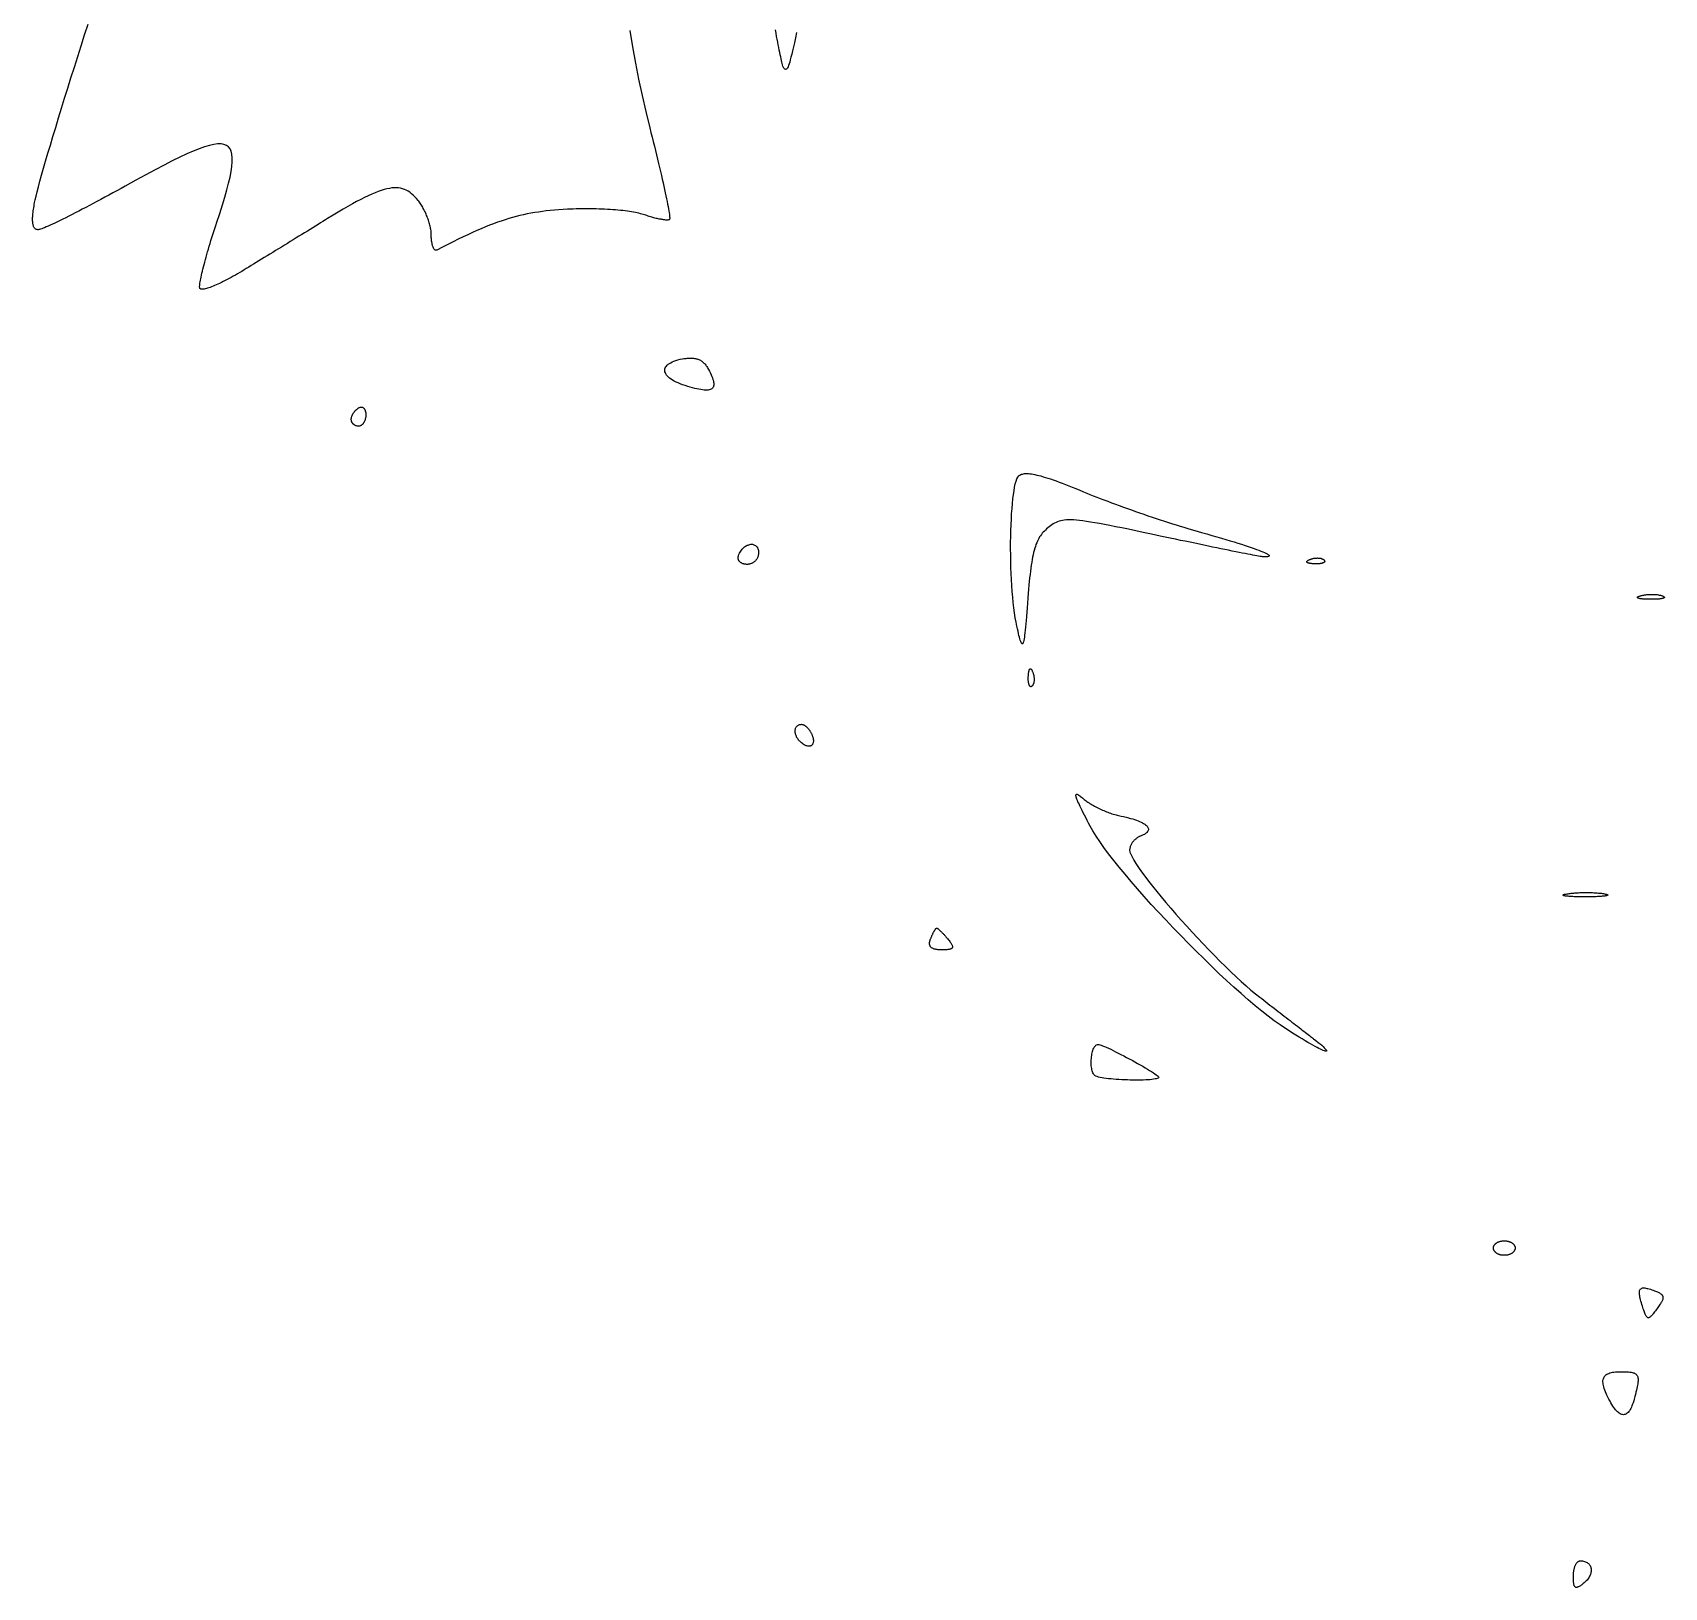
# Model space of a CAD drawing. Extents: x 61.4 to 117, y 125.4 to 225.4.
# Drawn here: x 70.28 to 86.71, y 178.89 to 194.55 of the extents above; entities that cross this region are included whole.
import ezdxf

# ---------------------------------------------------------------- set-up
doc = ezdxf.new("R2010")
doc.units = 0
doc.layers.add('LAYER_1', color=7, linetype='CONTINUOUS')

msp = doc.modelspace()

# ---------------------------------------------------------------- linework, layer by layer
at = {"layer": 'LAYER_1', "color": 7}
for points in [[(70.3, 192.843), (70.306, 192.871), (70.314, 192.907), (70.325, 192.95), (70.338, 193), (70.353, 193.056), (70.371, 193.118), (70.39, 193.187), (70.411, 193.26), (70.434, 193.338), (70.459, 193.421), (70.485, 193.508), (70.512, 193.599), (70.541, 193.694), (70.571, 193.791), (70.602, 193.892), (70.634, 193.994), (70.666, 194.099), (70.7, 194.206), (70.734, 194.313), (70.768, 194.422), (70.803, 194.531), (70.838, 194.64)], [(76.294, 194.574), (76.321, 194.41), (76.35, 194.246), (76.382, 194.083), (76.417, 193.92), (76.455, 193.758), (76.495, 193.596)], [(77.846, 194.194), (77.844, 194.197), (77.841, 194.202), (77.839, 194.209), (77.836, 194.217), (77.833, 194.228), (77.829, 194.241), (77.825, 194.255), (77.822, 194.272), (77.817, 194.289), (77.813, 194.309), (77.808, 194.33), (77.804, 194.353), (77.799, 194.377), (77.794, 194.402), (77.788, 194.429), (77.783, 194.457), (77.777, 194.486), (77.772, 194.516), (77.766, 194.548), (77.76, 194.58)], [(77.973, 194.554), (77.962, 194.501), (77.951, 194.452), (77.942, 194.409), (77.933, 194.37), (77.925, 194.336), (77.917, 194.305), (77.91, 194.279), (77.904, 194.257), (77.898, 194.238), (77.892, 194.222), (77.887, 194.209), (77.882, 194.199), (77.877, 194.192), (77.872, 194.187), (77.868, 194.184), (77.863, 194.183), (77.859, 194.184), (77.855, 194.186), (77.85, 194.189), (77.846, 194.194)], [(76.495, 193.596), (76.507, 193.549), (76.519, 193.502), (76.53, 193.456), (76.542, 193.41), (76.553, 193.366), (76.564, 193.322), (76.574, 193.278), (76.584, 193.236), (76.594, 193.195), (76.603, 193.155), (76.612, 193.116), (76.621, 193.078), (76.629, 193.041), (76.637, 193.006), (76.644, 192.972), (76.651, 192.94), (76.658, 192.909), (76.664, 192.879), (76.67, 192.852), (76.675, 192.826), (76.679, 192.802), (76.683, 192.779), (76.687, 192.759), (76.69, 192.74), (76.692, 192.724), (76.694, 192.709), (76.695, 192.697), (76.696, 192.687), (76.696, 192.68), (76.695, 192.674), (76.694, 192.671)], [(72.135, 192.644), (72.164, 192.733), (72.191, 192.818), (72.215, 192.896), (72.236, 192.969), (72.253, 193.037), (72.268, 193.098), (72.279, 193.155), (72.287, 193.206), (72.291, 193.252), (72.291, 193.292), (72.287, 193.328), (72.28, 193.358), (72.268, 193.383), (72.252, 193.402), (72.232, 193.417), (72.207, 193.427), (72.178, 193.432), (72.143, 193.432), (72.104, 193.427), (72.06, 193.417), (72.011, 193.403), (71.957, 193.384), (71.897, 193.36), (71.832, 193.331), (71.761, 193.298), (71.685, 193.261), (71.603, 193.219), (71.514, 193.173), (71.42, 193.122), (71.319, 193.067), (71.212, 193.007)], [(71.212, 193.007), (71.17, 192.984), (71.129, 192.961), (71.088, 192.939), (71.047, 192.916), (71.007, 192.895), (70.967, 192.873), (70.928, 192.852), (70.89, 192.832), (70.852, 192.812), (70.815, 192.792), (70.779, 192.774), (70.744, 192.755), (70.71, 192.738), (70.677, 192.721), (70.645, 192.705), (70.614, 192.689), (70.585, 192.675), (70.557, 192.661), (70.53, 192.648), (70.504, 192.636), (70.481, 192.625), (70.458, 192.614), (70.437, 192.605), (70.418, 192.596), (70.401, 192.589), (70.385, 192.583), (70.372, 192.577), (70.36, 192.573), (70.35, 192.57), (70.342, 192.569), (70.336, 192.568)], [(74.161, 192.864), (74.145, 192.883), (74.128, 192.901), (74.112, 192.917), (74.095, 192.931), (74.078, 192.945), (74.061, 192.956), (74.043, 192.966), (74.025, 192.974), (74.006, 192.981), (73.986, 192.986), (73.965, 192.989), (73.944, 192.991), (73.921, 192.991), (73.898, 192.989), (73.873, 192.985), (73.847, 192.98), (73.82, 192.973), (73.791, 192.964), (73.761, 192.954), (73.729, 192.941), (73.695, 192.927), (73.66, 192.911), (73.623, 192.893), (73.584, 192.873), (73.543, 192.852), (73.5, 192.828), (73.455, 192.803), (73.407, 192.775), (73.358, 192.746), (73.306, 192.714), (73.251, 192.681)], [(70.336, 192.568), (70.331, 192.568), (70.325, 192.569), (70.32, 192.57), (70.315, 192.572), (70.311, 192.575), (70.307, 192.577), (70.303, 192.581), (70.299, 192.585), (70.296, 192.59), (70.293, 192.595), (70.29, 192.6), (70.288, 192.607), (70.286, 192.614), (70.284, 192.621), (70.283, 192.629), (70.282, 192.638), (70.281, 192.647), (70.28, 192.657), (70.28, 192.667), (70.28, 192.678), (70.28, 192.69), (70.281, 192.702), (70.282, 192.715), (70.283, 192.729), (70.285, 192.743), (70.287, 192.758), (70.289, 192.774), (70.291, 192.79), (70.294, 192.807), (70.297, 192.824), (70.3, 192.843)], [(74.295, 192.517), (74.295, 192.527), (74.294, 192.537), (74.293, 192.547), (74.292, 192.558), (74.29, 192.569), (74.288, 192.58), (74.286, 192.592), (74.284, 192.603), (74.281, 192.615), (74.278, 192.627), (74.274, 192.639), (74.27, 192.651), (74.266, 192.663), (74.262, 192.675), (74.258, 192.688), (74.253, 192.7), (74.248, 192.712), (74.243, 192.724), (74.238, 192.736), (74.232, 192.748), (74.226, 192.76), (74.22, 192.771), (74.214, 192.782), (74.208, 192.794), (74.202, 192.805), (74.195, 192.815), (74.188, 192.826), (74.182, 192.836), (74.175, 192.845), (74.168, 192.855), (74.161, 192.864)], [(75.666, 192.774), (75.621, 192.771), (75.577, 192.768), (75.535, 192.765), (75.493, 192.761), (75.453, 192.757), (75.413, 192.752), (75.374, 192.746), (75.336, 192.741), (75.298, 192.734), (75.26, 192.727), (75.223, 192.719), (75.186, 192.711), (75.149, 192.701), (75.112, 192.691), (75.075, 192.681), (75.037, 192.669), (74.999, 192.656), (74.96, 192.643), (74.921, 192.628), (74.881, 192.613), (74.839, 192.596), (74.797, 192.578), (74.754, 192.56), (74.709, 192.54), (74.663, 192.518), (74.615, 192.496), (74.566, 192.472), (74.515, 192.447), (74.462, 192.421), (74.407, 192.393), (74.35, 192.364)], [(76.429, 192.722), (76.416, 192.726), (76.402, 192.73), (76.386, 192.734), (76.369, 192.738), (76.351, 192.742), (76.332, 192.746), (76.312, 192.749), (76.291, 192.752), (76.269, 192.755), (76.247, 192.758), (76.223, 192.761), (76.199, 192.763), (76.174, 192.766), (76.148, 192.768), (76.122, 192.77), (76.095, 192.772), (76.068, 192.773), (76.04, 192.775), (76.012, 192.776), (75.984, 192.777), (75.955, 192.778), (75.926, 192.779), (75.897, 192.779), (75.868, 192.779), (75.839, 192.779), (75.81, 192.779), (75.781, 192.778), (75.752, 192.778), (75.723, 192.777), (75.695, 192.775), (75.666, 192.774)], [(71.964, 191.98), (71.963, 191.984), (71.962, 191.991), (71.962, 191.999), (71.963, 192.008), (71.964, 192.019), (71.965, 192.031), (71.967, 192.044), (71.97, 192.059), (71.973, 192.075), (71.977, 192.092), (71.98, 192.111), (71.985, 192.13), (71.99, 192.15), (71.995, 192.172), (72, 192.194), (72.006, 192.217), (72.013, 192.242), (72.02, 192.267), (72.027, 192.292), (72.034, 192.319), (72.042, 192.346), (72.05, 192.374), (72.058, 192.402), (72.067, 192.431), (72.076, 192.46), (72.085, 192.49), (72.094, 192.52), (72.104, 192.551), (72.114, 192.581), (72.124, 192.612), (72.135, 192.644)], [(73.251, 192.681), (73.228, 192.667), (73.204, 192.652), (73.18, 192.637), (73.155, 192.621), (73.129, 192.605), (73.102, 192.589), (73.075, 192.572), (73.047, 192.555), (73.019, 192.538), (72.991, 192.521), (72.962, 192.503), (72.933, 192.485), (72.904, 192.467), (72.874, 192.449), (72.845, 192.431), (72.815, 192.413), (72.786, 192.394), (72.756, 192.376), (72.727, 192.358), (72.698, 192.34), (72.669, 192.323), (72.641, 192.305), (72.613, 192.288), (72.585, 192.271), (72.558, 192.254), (72.531, 192.238), (72.505, 192.222), (72.48, 192.207), (72.456, 192.191), (72.432, 192.177), (72.409, 192.163)], [(76.694, 192.671), (76.692, 192.67), (76.689, 192.669), (76.686, 192.668), (76.682, 192.667), (76.678, 192.666), (76.673, 192.666), (76.668, 192.666), (76.662, 192.666), (76.655, 192.666), (76.648, 192.667), (76.641, 192.668), (76.633, 192.669), (76.625, 192.67), (76.617, 192.671), (76.608, 192.673), (76.599, 192.674), (76.589, 192.676), (76.579, 192.679), (76.569, 192.681), (76.558, 192.683), (76.547, 192.686), (76.536, 192.689), (76.525, 192.692), (76.514, 192.695), (76.502, 192.699), (76.49, 192.702), (76.478, 192.706), (76.466, 192.71), (76.454, 192.714), (76.441, 192.718), (76.429, 192.722)], [(74.35, 192.364), (74.347, 192.363), (74.344, 192.362), (74.341, 192.362), (74.338, 192.362), (74.336, 192.363), (74.333, 192.364), (74.33, 192.366), (74.328, 192.368), (74.325, 192.371), (74.323, 192.374), (74.321, 192.377), (74.318, 192.381), (74.316, 192.385), (74.314, 192.39), (74.312, 192.395), (74.31, 192.4), (74.308, 192.406), (74.306, 192.412), (74.305, 192.418), (74.303, 192.425), (74.302, 192.432), (74.301, 192.439), (74.299, 192.447), (74.298, 192.455), (74.297, 192.463), (74.297, 192.472), (74.296, 192.48), (74.295, 192.489), (74.295, 192.498), (74.295, 192.508), (74.295, 192.517)], [(72.409, 192.163), (72.387, 192.149), (72.365, 192.136), (72.343, 192.123), (72.322, 192.111), (72.3, 192.099), (72.279, 192.087), (72.259, 192.076), (72.239, 192.066), (72.219, 192.056), (72.2, 192.046), (72.182, 192.037), (72.163, 192.028), (72.146, 192.02), (72.129, 192.013), (72.113, 192.006), (72.097, 191.999), (72.082, 191.993), (72.068, 191.988), (72.054, 191.983), (72.042, 191.979), (72.03, 191.976), (72.019, 191.973), (72.009, 191.971), (72, 191.97), (71.991, 191.969), (71.984, 191.969), (71.978, 191.97), (71.973, 191.971), (71.969, 191.973), (71.965, 191.976), (71.964, 191.98)], [(76.824, 191.268), (76.837, 191.27), (76.849, 191.272), (76.861, 191.273), (76.873, 191.275), (76.884, 191.276), (76.895, 191.276), (76.906, 191.276), (76.916, 191.276), (76.926, 191.275), (76.936, 191.274), (76.945, 191.273), (76.954, 191.271), (76.963, 191.269), (76.972, 191.267), (76.98, 191.264), (76.988, 191.26), (76.996, 191.257), (77.004, 191.253), (77.011, 191.248), (77.019, 191.243), (77.026, 191.238), (77.032, 191.232), (77.039, 191.226), (77.045, 191.22), (77.052, 191.213), (77.058, 191.205), (77.064, 191.198), (77.069, 191.19), (77.075, 191.181), (77.08, 191.172), (77.085, 191.162)], [(76.877, 190.99), (76.85, 190.998), (76.825, 191.007), (76.801, 191.016), (76.78, 191.025), (76.759, 191.034), (76.741, 191.044), (76.724, 191.054), (76.709, 191.064), (76.695, 191.074), (76.683, 191.085), (76.673, 191.095), (76.664, 191.105), (76.657, 191.116), (76.652, 191.126), (76.648, 191.136), (76.646, 191.147), (76.646, 191.157), (76.647, 191.167), (76.651, 191.176), (76.655, 191.186), (76.662, 191.195), (76.67, 191.204), (76.681, 191.213), (76.692, 191.221), (76.706, 191.229), (76.721, 191.237), (76.738, 191.244), (76.757, 191.251), (76.778, 191.257), (76.8, 191.263), (76.824, 191.268)], [(77.085, 191.162), (77.096, 191.143), (77.105, 191.124), (77.113, 191.107), (77.12, 191.09), (77.126, 191.075), (77.131, 191.06), (77.135, 191.046), (77.138, 191.034), (77.139, 191.022), (77.14, 191.011), (77.139, 191.002), (77.138, 190.993), (77.135, 190.985), (77.131, 190.978), (77.126, 190.972), (77.119, 190.966), (77.112, 190.962), (77.103, 190.959), (77.093, 190.956), (77.082, 190.954), (77.07, 190.953), (77.056, 190.953), (77.041, 190.954), (77.025, 190.956), (77.008, 190.958), (76.989, 190.961), (76.969, 190.966), (76.948, 190.97), (76.926, 190.976), (76.902, 190.983), (76.877, 190.99)], [(73.562, 190.773), (73.566, 190.775), (73.57, 190.777), (73.573, 190.779), (73.577, 190.78), (73.581, 190.781), (73.584, 190.781), (73.588, 190.782), (73.591, 190.782), (73.595, 190.781), (73.598, 190.781), (73.601, 190.78), (73.604, 190.778), (73.607, 190.777), (73.61, 190.775), (73.612, 190.773), (73.615, 190.77), (73.617, 190.768), (73.62, 190.765), (73.622, 190.761), (73.624, 190.758), (73.626, 190.754), (73.628, 190.75), (73.629, 190.746), (73.63, 190.742), (73.632, 190.737), (73.633, 190.732), (73.634, 190.727), (73.634, 190.722), (73.635, 190.716), (73.635, 190.71), (73.635, 190.704)], [(73.489, 190.659), (73.489, 190.663), (73.489, 190.666), (73.49, 190.67), (73.49, 190.674), (73.491, 190.678), (73.492, 190.682), (73.493, 190.686), (73.495, 190.69), (73.496, 190.694), (73.498, 190.698), (73.5, 190.703), (73.502, 190.707), (73.504, 190.711), (73.506, 190.715), (73.509, 190.719), (73.511, 190.723), (73.514, 190.727), (73.517, 190.731), (73.52, 190.735), (73.523, 190.738), (73.526, 190.742), (73.529, 190.746), (73.533, 190.749), (73.536, 190.753), (73.54, 190.756), (73.543, 190.759), (73.547, 190.762), (73.55, 190.765), (73.554, 190.768), (73.558, 190.771), (73.562, 190.773)], [(73.562, 190.59), (73.558, 190.59), (73.554, 190.59), (73.55, 190.591), (73.547, 190.591), (73.543, 190.592), (73.54, 190.593), (73.536, 190.594), (73.533, 190.596), (73.529, 190.597), (73.526, 190.599), (73.523, 190.601), (73.52, 190.603), (73.517, 190.605), (73.514, 190.607), (73.511, 190.609), (73.509, 190.611), (73.506, 190.614), (73.504, 190.617), (73.502, 190.619), (73.5, 190.622), (73.498, 190.625), (73.496, 190.628), (73.495, 190.631), (73.493, 190.635), (73.492, 190.638), (73.491, 190.641), (73.49, 190.645), (73.49, 190.648), (73.489, 190.652), (73.489, 190.655), (73.489, 190.659)], [(73.635, 190.704), (73.635, 190.698), (73.635, 190.692), (73.634, 190.686), (73.634, 190.681), (73.633, 190.675), (73.632, 190.669), (73.63, 190.664), (73.629, 190.659), (73.628, 190.653), (73.626, 190.648), (73.624, 190.643), (73.622, 190.639), (73.62, 190.634), (73.617, 190.63), (73.615, 190.626), (73.612, 190.622), (73.61, 190.618), (73.607, 190.614), (73.604, 190.611), (73.601, 190.608), (73.598, 190.605), (73.595, 190.602), (73.591, 190.6), (73.588, 190.597), (73.584, 190.595), (73.581, 190.594), (73.577, 190.592), (73.573, 190.591), (73.57, 190.591), (73.566, 190.59), (73.562, 190.59)], [(80.191, 188.575), (80.183, 188.617), (80.175, 188.661), (80.168, 188.709), (80.161, 188.76), (80.155, 188.813), (80.15, 188.869), (80.145, 188.926), (80.141, 188.985), (80.137, 189.045), (80.135, 189.106), (80.132, 189.168), (80.131, 189.231), (80.13, 189.293), (80.129, 189.356), (80.129, 189.417), (80.13, 189.478), (80.131, 189.538), (80.133, 189.597), (80.136, 189.653), (80.139, 189.708), (80.143, 189.76), (80.147, 189.81), (80.152, 189.857), (80.157, 189.9), (80.163, 189.94), (80.169, 189.976), (80.176, 190.008), (80.184, 190.036), (80.192, 190.058), (80.201, 190.076), (80.21, 190.088)], [(80.21, 190.088), (80.216, 190.093), (80.223, 190.098), (80.23, 190.102), (80.239, 190.106), (80.248, 190.108), (80.258, 190.111), (80.269, 190.112), (80.281, 190.113), (80.294, 190.113), (80.308, 190.112), (80.323, 190.111), (80.338, 190.109), (80.355, 190.106), (80.373, 190.103), (80.392, 190.098), (80.412, 190.093), (80.434, 190.088), (80.456, 190.081), (80.48, 190.074), (80.504, 190.067), (80.531, 190.058), (80.558, 190.049), (80.586, 190.038), (80.616, 190.027), (80.647, 190.016), (80.68, 190.003), (80.714, 189.99), (80.749, 189.976), (80.786, 189.961), (80.824, 189.945), (80.864, 189.929)], [(80.864, 189.929), (80.895, 189.916), (80.927, 189.903), (80.961, 189.889), (80.996, 189.876), (81.032, 189.862), (81.068, 189.848), (81.106, 189.833), (81.144, 189.819), (81.184, 189.804), (81.223, 189.79), (81.264, 189.775), (81.304, 189.76), (81.345, 189.746), (81.387, 189.731), (81.428, 189.717), (81.47, 189.702), (81.512, 189.688), (81.553, 189.674), (81.595, 189.66), (81.636, 189.647), (81.677, 189.633), (81.718, 189.62), (81.758, 189.607), (81.797, 189.595), (81.836, 189.583), (81.874, 189.571), (81.912, 189.559), (81.948, 189.549), (81.984, 189.538), (82.018, 189.528), (82.051, 189.519)], [(81.635, 189.483), (81.547, 189.502), (81.465, 189.519), (81.388, 189.536), (81.316, 189.551), (81.249, 189.565), (81.186, 189.577), (81.128, 189.589), (81.073, 189.599), (81.023, 189.609), (80.976, 189.617), (80.933, 189.624), (80.893, 189.631), (80.856, 189.636), (80.822, 189.64), (80.791, 189.643), (80.762, 189.645), (80.736, 189.646), (80.712, 189.646), (80.69, 189.645), (80.669, 189.643), (80.65, 189.641), (80.633, 189.637), (80.616, 189.632), (80.601, 189.627), (80.586, 189.62), (80.572, 189.613), (80.558, 189.605), (80.545, 189.596), (80.531, 189.587), (80.518, 189.576), (80.503, 189.565)], [(80.503, 189.565), (80.491, 189.555), (80.48, 189.544), (80.469, 189.534), (80.458, 189.523), (80.448, 189.511), (80.439, 189.499), (80.43, 189.487), (80.421, 189.474), (80.413, 189.46), (80.405, 189.446), (80.398, 189.43), (80.391, 189.414), (80.384, 189.397), (80.378, 189.379), (80.372, 189.36), (80.366, 189.339), (80.36, 189.318), (80.355, 189.295), (80.35, 189.271), (80.345, 189.246), (80.341, 189.219), (80.336, 189.191), (80.332, 189.161), (80.328, 189.13), (80.324, 189.097), (80.32, 189.062), (80.316, 189.026), (80.313, 188.987), (80.309, 188.947), (80.306, 188.905), (80.302, 188.86)], [(82.676, 189.273), (82.671, 189.274), (82.664, 189.275), (82.654, 189.276), (82.641, 189.278), (82.626, 189.281), (82.609, 189.284), (82.589, 189.288), (82.568, 189.292), (82.544, 189.296), (82.518, 189.301), (82.49, 189.306), (82.46, 189.312), (82.429, 189.319), (82.396, 189.325), (82.361, 189.332), (82.324, 189.34), (82.286, 189.347), (82.246, 189.355), (82.206, 189.364), (82.163, 189.372), (82.12, 189.381), (82.075, 189.391), (82.03, 189.4), (81.983, 189.41), (81.936, 189.42), (81.887, 189.43), (81.838, 189.44), (81.788, 189.451), (81.737, 189.462), (81.686, 189.472), (81.635, 189.483)], [(82.051, 189.519), (82.104, 189.504), (82.155, 189.49), (82.204, 189.476), (82.251, 189.462), (82.296, 189.449), (82.339, 189.436), (82.38, 189.424), (82.418, 189.412), (82.455, 189.4), (82.489, 189.389), (82.522, 189.379), (82.552, 189.368), (82.58, 189.359), (82.605, 189.349), (82.629, 189.341), (82.65, 189.332), (82.668, 189.325), (82.685, 189.317), (82.699, 189.311), (82.711, 189.304), (82.72, 189.299), (82.727, 189.294), (82.731, 189.289), (82.733, 189.285), (82.733, 189.282), (82.73, 189.279), (82.724, 189.276), (82.716, 189.275), (82.705, 189.274), (82.692, 189.273), (82.676, 189.273)], [(77.388, 189.285), (77.393, 189.298), (77.398, 189.31), (77.404, 189.321), (77.411, 189.332), (77.418, 189.342), (77.425, 189.351), (77.433, 189.359), (77.441, 189.367), (77.449, 189.374), (77.458, 189.38), (77.467, 189.385), (77.475, 189.39), (77.484, 189.393), (77.493, 189.396), (77.502, 189.398), (77.511, 189.4), (77.519, 189.4), (77.528, 189.4), (77.536, 189.398), (77.543, 189.396), (77.551, 189.393), (77.558, 189.389), (77.564, 189.385), (77.57, 189.379), (77.575, 189.373), (77.58, 189.365), (77.584, 189.357), (77.587, 189.348), (77.589, 189.337), (77.591, 189.326), (77.591, 189.314)], [(77.591, 189.314), (77.591, 189.308), (77.59, 189.302), (77.59, 189.296), (77.588, 189.29), (77.587, 189.284), (77.585, 189.279), (77.583, 189.273), (77.581, 189.268), (77.579, 189.263), (77.576, 189.257), (77.573, 189.252), (77.57, 189.248), (77.566, 189.243), (77.563, 189.239), (77.559, 189.234), (77.555, 189.23), (77.551, 189.226), (77.546, 189.223), (77.542, 189.219), (77.537, 189.216), (77.532, 189.213), (77.527, 189.21), (77.521, 189.208), (77.516, 189.206), (77.51, 189.204), (77.505, 189.202), (77.499, 189.201), (77.493, 189.2), (77.487, 189.199), (77.481, 189.198), (77.475, 189.198)], [(77.475, 189.198), (77.469, 189.198), (77.463, 189.199), (77.457, 189.199), (77.452, 189.2), (77.446, 189.201), (77.441, 189.202), (77.436, 189.204), (77.431, 189.205), (77.426, 189.207), (77.422, 189.209), (77.418, 189.212), (77.414, 189.214), (77.41, 189.217), (77.406, 189.219), (77.403, 189.222), (77.4, 189.225), (77.397, 189.228), (77.395, 189.232), (77.392, 189.235), (77.39, 189.239), (77.389, 189.243), (77.387, 189.246), (77.386, 189.25), (77.385, 189.254), (77.385, 189.259), (77.384, 189.263), (77.385, 189.267), (77.385, 189.272), (77.386, 189.276), (77.387, 189.281), (77.388, 189.285)], [(83.189, 189.204), (83.181, 189.204), (83.173, 189.205), (83.166, 189.205), (83.159, 189.206), (83.153, 189.207), (83.147, 189.207), (83.142, 189.208), (83.137, 189.209), (83.132, 189.21), (83.128, 189.211), (83.124, 189.213), (83.121, 189.214), (83.118, 189.215), (83.116, 189.216), (83.114, 189.218), (83.112, 189.219), (83.111, 189.221), (83.111, 189.222), (83.11, 189.224), (83.111, 189.226), (83.112, 189.228), (83.113, 189.229), (83.114, 189.231), (83.117, 189.233), (83.119, 189.235), (83.122, 189.237), (83.126, 189.239), (83.13, 189.241), (83.134, 189.244), (83.139, 189.246), (83.145, 189.248)], [(83.145, 189.248), (83.15, 189.25), (83.155, 189.252), (83.16, 189.254), (83.166, 189.255), (83.171, 189.257), (83.176, 189.258), (83.182, 189.259), (83.187, 189.26), (83.192, 189.261), (83.197, 189.261), (83.203, 189.262), (83.208, 189.262), (83.213, 189.262), (83.218, 189.263), (83.223, 189.262), (83.228, 189.262), (83.233, 189.262), (83.238, 189.261), (83.242, 189.261), (83.247, 189.26), (83.251, 189.259), (83.255, 189.258), (83.259, 189.257), (83.263, 189.255), (83.267, 189.254), (83.271, 189.252), (83.274, 189.251), (83.277, 189.249), (83.28, 189.247), (83.283, 189.244), (83.285, 189.242)], [(83.145, 189.248), (83.145, 189.248)], [(83.285, 189.242), (83.287, 189.24), (83.289, 189.238), (83.29, 189.235), (83.291, 189.233), (83.292, 189.231), (83.292, 189.229), (83.292, 189.227), (83.291, 189.225), (83.29, 189.223), (83.289, 189.221), (83.287, 189.22), (83.285, 189.218), (83.283, 189.216), (83.28, 189.215), (83.277, 189.213), (83.273, 189.212), (83.27, 189.211), (83.266, 189.21), (83.261, 189.208), (83.257, 189.207), (83.252, 189.207), (83.247, 189.206), (83.241, 189.205), (83.236, 189.205), (83.23, 189.204), (83.224, 189.204), (83.217, 189.203), (83.21, 189.203), (83.203, 189.203), (83.196, 189.203), (83.189, 189.204)], [(80.302, 188.86), (80.298, 188.808), (80.294, 188.76), (80.291, 188.715), (80.287, 188.673), (80.284, 188.634), (80.281, 188.598), (80.278, 188.566), (80.275, 188.536), (80.272, 188.51), (80.269, 188.486), (80.267, 188.465), (80.264, 188.447), (80.261, 188.432), (80.258, 188.419), (80.256, 188.41), (80.253, 188.402), (80.25, 188.398), (80.247, 188.396), (80.244, 188.396), (80.241, 188.399), (80.237, 188.404), (80.234, 188.412), (80.23, 188.421), (80.226, 188.433), (80.222, 188.448), (80.218, 188.464), (80.213, 188.482), (80.208, 188.503), (80.203, 188.525), (80.197, 188.549), (80.191, 188.576)], [(86.565, 188.846), (86.553, 188.846), (86.542, 188.846), (86.532, 188.847), (86.522, 188.847), (86.513, 188.848), (86.504, 188.848), (86.496, 188.849), (86.488, 188.85), (86.481, 188.85), (86.474, 188.851), (86.468, 188.852), (86.462, 188.853), (86.457, 188.854), (86.453, 188.856), (86.449, 188.857), (86.446, 188.858), (86.444, 188.86), (86.442, 188.861), (86.44, 188.862), (86.44, 188.864), (86.44, 188.865), (86.44, 188.867), (86.441, 188.869), (86.443, 188.87), (86.446, 188.872), (86.449, 188.874), (86.453, 188.875), (86.457, 188.877), (86.462, 188.879), (86.468, 188.881), (86.475, 188.882)], [(86.475, 188.883), (86.482, 188.884), (86.489, 188.886), (86.496, 188.888), (86.504, 188.889), (86.511, 188.89), (86.519, 188.891), (86.526, 188.892), (86.534, 188.893), (86.542, 188.894), (86.55, 188.894), (86.558, 188.895), (86.565, 188.895), (86.573, 188.896), (86.581, 188.896), (86.589, 188.896), (86.597, 188.896), (86.604, 188.895), (86.612, 188.895), (86.619, 188.895), (86.626, 188.894), (86.634, 188.893), (86.641, 188.893), (86.648, 188.892), (86.654, 188.891), (86.661, 188.889), (86.667, 188.888), (86.673, 188.887), (86.679, 188.885), (86.684, 188.883), (86.69, 188.882), (86.694, 188.88)], [(86.475, 188.882), (86.475, 188.883)], [(86.694, 188.88), (86.699, 188.878), (86.703, 188.876), (86.706, 188.874), (86.708, 188.872), (86.71, 188.87), (86.711, 188.869), (86.712, 188.867), (86.712, 188.865), (86.711, 188.864), (86.71, 188.862), (86.708, 188.861), (86.706, 188.859), (86.703, 188.858), (86.7, 188.857), (86.696, 188.855), (86.691, 188.854), (86.686, 188.853), (86.68, 188.852), (86.674, 188.851), (86.668, 188.85), (86.661, 188.849), (86.653, 188.848), (86.645, 188.848), (86.637, 188.847), (86.628, 188.847), (86.618, 188.846), (86.608, 188.846), (86.598, 188.846), (86.587, 188.846), (86.576, 188.846), (86.565, 188.846)], [(80.307, 188.069), (80.308, 188.077), (80.308, 188.084), (80.309, 188.092), (80.309, 188.098), (80.31, 188.105), (80.311, 188.111), (80.312, 188.116), (80.313, 188.121), (80.314, 188.126), (80.315, 188.13), (80.316, 188.134), (80.317, 188.137), (80.319, 188.14), (80.32, 188.142), (80.321, 188.144), (80.323, 188.146), (80.324, 188.147), (80.326, 188.147), (80.328, 188.147), (80.329, 188.147), (80.331, 188.146), (80.333, 188.145), (80.335, 188.143), (80.337, 188.141), (80.339, 188.139), (80.341, 188.135), (80.343, 188.132), (80.345, 188.128), (80.347, 188.123), (80.349, 188.119), (80.352, 188.113)], [(80.346, 187.973), (80.343, 187.971), (80.341, 187.969), (80.339, 187.968), (80.337, 187.967), (80.334, 187.966), (80.332, 187.966), (80.33, 187.966), (80.328, 187.967), (80.326, 187.968), (80.325, 187.969), (80.323, 187.971), (80.321, 187.973), (80.32, 187.975), (80.318, 187.978), (80.317, 187.981), (80.315, 187.984), (80.314, 187.988), (80.313, 187.992), (80.312, 187.996), (80.311, 188.001), (80.31, 188.006), (80.309, 188.011), (80.308, 188.016), (80.308, 188.022), (80.307, 188.028), (80.307, 188.034), (80.307, 188.041), (80.307, 188.047), (80.307, 188.054), (80.307, 188.061), (80.307, 188.069)], [(80.307, 188.069), (80.307, 188.069)], [(80.352, 188.113), (80.354, 188.108), (80.355, 188.103), (80.357, 188.097), (80.359, 188.092), (80.36, 188.087), (80.361, 188.082), (80.362, 188.076), (80.363, 188.071), (80.364, 188.066), (80.365, 188.06), (80.365, 188.055), (80.366, 188.05), (80.366, 188.045), (80.366, 188.04), (80.366, 188.035), (80.366, 188.03), (80.365, 188.025), (80.365, 188.02), (80.364, 188.016), (80.363, 188.011), (80.362, 188.007), (80.361, 188.003), (80.36, 187.998), (80.359, 187.995), (80.357, 187.991), (80.356, 187.987), (80.354, 187.984), (80.352, 187.981), (80.35, 187.978), (80.348, 187.975), (80.346, 187.973)], [(78.006, 187.416), (78, 187.422), (77.994, 187.429), (77.988, 187.437), (77.983, 187.444), (77.978, 187.451), (77.974, 187.459), (77.971, 187.466), (77.968, 187.474), (77.965, 187.481), (77.963, 187.489), (77.961, 187.496), (77.96, 187.503), (77.959, 187.51), (77.959, 187.517), (77.959, 187.524), (77.96, 187.531), (77.961, 187.537), (77.962, 187.543), (77.964, 187.549), (77.967, 187.554), (77.97, 187.559), (77.973, 187.564), (77.977, 187.569), (77.981, 187.573), (77.986, 187.576), (77.991, 187.579), (77.996, 187.582), (78.002, 187.584), (78.009, 187.585), (78.015, 187.586), (78.023, 187.587)], [(78.023, 187.587), (78.026, 187.586), (78.03, 187.586), (78.033, 187.585), (78.037, 187.584), (78.041, 187.583), (78.045, 187.581), (78.049, 187.579), (78.052, 187.577), (78.056, 187.575), (78.06, 187.572), (78.064, 187.57), (78.068, 187.567), (78.072, 187.563), (78.076, 187.56), (78.079, 187.556), (78.083, 187.552), (78.087, 187.548), (78.091, 187.544), (78.094, 187.54), (78.098, 187.535), (78.101, 187.53), (78.105, 187.526), (78.108, 187.521), (78.111, 187.515), (78.114, 187.51), (78.117, 187.505), (78.12, 187.499), (78.123, 187.494), (78.126, 187.488), (78.128, 187.482), (78.13, 187.477)], [(78.13, 187.477), (78.134, 187.466), (78.137, 187.456), (78.139, 187.446), (78.141, 187.437), (78.142, 187.429), (78.142, 187.42), (78.142, 187.413), (78.141, 187.406), (78.14, 187.399), (78.138, 187.393), (78.135, 187.388), (78.132, 187.383), (78.129, 187.379), (78.124, 187.375), (78.12, 187.372), (78.115, 187.37), (78.11, 187.368), (78.104, 187.367), (78.098, 187.366), (78.092, 187.367), (78.085, 187.367), (78.078, 187.369), (78.071, 187.371), (78.063, 187.374), (78.056, 187.378), (78.048, 187.382), (78.04, 187.387), (78.032, 187.393), (78.023, 187.4), (78.015, 187.407), (78.006, 187.416)], [(80.93, 186.561), (80.914, 186.591), (80.899, 186.62), (80.885, 186.647), (80.872, 186.672), (80.86, 186.696), (80.849, 186.718), (80.839, 186.739), (80.83, 186.758), (80.821, 186.776), (80.814, 186.792), (80.807, 186.807), (80.802, 186.821), (80.797, 186.833), (80.793, 186.843), (80.79, 186.853), (80.788, 186.861), (80.787, 186.868), (80.787, 186.873), (80.788, 186.877), (80.789, 186.88), (80.792, 186.882), (80.795, 186.882), (80.799, 186.882), (80.804, 186.88), (80.81, 186.877), (80.816, 186.873), (80.824, 186.868), (80.832, 186.861), (80.841, 186.854), (80.851, 186.846), (80.862, 186.837)], [(80.862, 186.837), (80.87, 186.83), (80.878, 186.823), (80.888, 186.816), (80.897, 186.809), (80.907, 186.802), (80.918, 186.795), (80.928, 186.789), (80.94, 186.782), (80.951, 186.775), (80.963, 186.768), (80.975, 186.762), (80.988, 186.755), (81.001, 186.749), (81.014, 186.742), (81.027, 186.736), (81.04, 186.73), (81.054, 186.724), (81.067, 186.718), (81.081, 186.712), (81.094, 186.707), (81.108, 186.702), (81.122, 186.697), (81.136, 186.692), (81.149, 186.687), (81.163, 186.683), (81.177, 186.679), (81.19, 186.675), (81.203, 186.671), (81.216, 186.668), (81.229, 186.665), (81.242, 186.662)], [(82.896, 184.523), (82.842, 184.56), (82.784, 184.601), (82.723, 184.648), (82.659, 184.698), (82.592, 184.753), (82.522, 184.812), (82.451, 184.875), (82.378, 184.94), (82.303, 185.008), (82.227, 185.079), (82.15, 185.152), (82.073, 185.227), (81.996, 185.303), (81.919, 185.381), (81.842, 185.459), (81.766, 185.538), (81.691, 185.617), (81.617, 185.696), (81.545, 185.774), (81.475, 185.852), (81.408, 185.929), (81.343, 186.004), (81.281, 186.077), (81.222, 186.148), (81.167, 186.217), (81.116, 186.283), (81.069, 186.346), (81.027, 186.406), (80.989, 186.462), (80.957, 186.514), (80.93, 186.561)], [(81.242, 186.662), (81.267, 186.657), (81.292, 186.651), (81.315, 186.646), (81.337, 186.64), (81.358, 186.634), (81.377, 186.628), (81.395, 186.621), (81.413, 186.615), (81.428, 186.608), (81.443, 186.602), (81.456, 186.595), (81.468, 186.588), (81.479, 186.582), (81.488, 186.575), (81.496, 186.568), (81.503, 186.561), (81.508, 186.554), (81.512, 186.547), (81.515, 186.54), (81.516, 186.533), (81.516, 186.526), (81.515, 186.519), (81.512, 186.512), (81.508, 186.506), (81.502, 186.499), (81.495, 186.492), (81.486, 186.486), (81.476, 186.479), (81.464, 186.473), (81.451, 186.467), (81.436, 186.461)], [(81.436, 186.461), (81.431, 186.459), (81.425, 186.456), (81.419, 186.453), (81.414, 186.45), (81.408, 186.447), (81.403, 186.443), (81.398, 186.44), (81.393, 186.436), (81.388, 186.432), (81.383, 186.427), (81.378, 186.423), (81.374, 186.419), (81.369, 186.414), (81.365, 186.409), (81.361, 186.404), (81.357, 186.399), (81.354, 186.394), (81.35, 186.389), (81.347, 186.384), (81.344, 186.378), (81.341, 186.373), (81.339, 186.367), (81.336, 186.362), (81.334, 186.356), (81.332, 186.351), (81.331, 186.345), (81.329, 186.34), (81.328, 186.334), (81.328, 186.329), (81.327, 186.323), (81.327, 186.318)], [(81.327, 186.318), (81.33, 186.301), (81.338, 186.278), (81.351, 186.251), (81.368, 186.22), (81.39, 186.185), (81.416, 186.145), (81.446, 186.103), (81.48, 186.057), (81.517, 186.009), (81.557, 185.958), (81.6, 185.904), (81.645, 185.849), (81.693, 185.793), (81.743, 185.734), (81.794, 185.675), (81.847, 185.616), (81.902, 185.555), (81.957, 185.495), (82.012, 185.435), (82.069, 185.375), (82.125, 185.317), (82.181, 185.259), (82.237, 185.203), (82.292, 185.148), (82.346, 185.095), (82.399, 185.045), (82.451, 184.998), (82.5, 184.953), (82.548, 184.911), (82.594, 184.874), (82.637, 184.839)], [(85.906, 185.849), (85.886, 185.849), (85.868, 185.85), (85.851, 185.85), (85.834, 185.85), (85.818, 185.851), (85.803, 185.851), (85.789, 185.852), (85.776, 185.852), (85.764, 185.853), (85.752, 185.854), (85.742, 185.855), (85.732, 185.855), (85.724, 185.856), (85.716, 185.857), (85.709, 185.859), (85.704, 185.86), (85.699, 185.861), (85.695, 185.862), (85.692, 185.863), (85.691, 185.865), (85.69, 185.866), (85.69, 185.867), (85.692, 185.869), (85.694, 185.87), (85.697, 185.872), (85.702, 185.873), (85.708, 185.875), (85.715, 185.876), (85.722, 185.878), (85.732, 185.879), (85.742, 185.881)], [(85.742, 185.881), (85.753, 185.883), (85.764, 185.884), (85.775, 185.885), (85.787, 185.887), (85.799, 185.888), (85.811, 185.889), (85.824, 185.89), (85.836, 185.891), (85.849, 185.891), (85.862, 185.892), (85.875, 185.892), (85.888, 185.893), (85.901, 185.893), (85.914, 185.893), (85.926, 185.893), (85.939, 185.893), (85.952, 185.893), (85.965, 185.893), (85.977, 185.893), (85.99, 185.892), (86.002, 185.891), (86.014, 185.891), (86.026, 185.89), (86.037, 185.889), (86.048, 185.888), (86.059, 185.887), (86.07, 185.886), (86.08, 185.885), (86.09, 185.883), (86.099, 185.882), (86.108, 185.88)], [(86.108, 185.88), (86.116, 185.878), (86.123, 185.877), (86.129, 185.875), (86.134, 185.873), (86.138, 185.872), (86.14, 185.87), (86.142, 185.869), (86.143, 185.867), (86.142, 185.866), (86.141, 185.865), (86.139, 185.863), (86.135, 185.862), (86.131, 185.861), (86.126, 185.86), (86.12, 185.858), (86.112, 185.857), (86.104, 185.856), (86.096, 185.855), (86.086, 185.855), (86.075, 185.854), (86.064, 185.853), (86.051, 185.852), (86.038, 185.852), (86.024, 185.851), (86.01, 185.851), (85.994, 185.85), (85.978, 185.85), (85.961, 185.85), (85.943, 185.849), (85.925, 185.849), (85.906, 185.849)], [(79.323, 185.425), (79.325, 185.431), (79.327, 185.437), (79.329, 185.443), (79.332, 185.448), (79.334, 185.454), (79.336, 185.459), (79.339, 185.464), (79.341, 185.469), (79.344, 185.474), (79.346, 185.479), (79.348, 185.484), (79.35, 185.488), (79.353, 185.493), (79.355, 185.497), (79.357, 185.501), (79.359, 185.505), (79.361, 185.509), (79.364, 185.512), (79.366, 185.515), (79.368, 185.518), (79.37, 185.521), (79.371, 185.524), (79.373, 185.526), (79.375, 185.528), (79.377, 185.53), (79.378, 185.532), (79.38, 185.533), (79.381, 185.534), (79.382, 185.535), (79.384, 185.535), (79.385, 185.535)], [(79.385, 185.535), (79.386, 185.535), (79.387, 185.535), (79.389, 185.534), (79.391, 185.533), (79.393, 185.532), (79.395, 185.53), (79.398, 185.528), (79.4, 185.526), (79.403, 185.524), (79.406, 185.521), (79.409, 185.518), (79.413, 185.515), (79.416, 185.512), (79.42, 185.509), (79.424, 185.505), (79.427, 185.501), (79.431, 185.497), (79.436, 185.493), (79.44, 185.488), (79.444, 185.484), (79.449, 185.479), (79.453, 185.474), (79.458, 185.469), (79.462, 185.464), (79.467, 185.459), (79.472, 185.454), (79.476, 185.448), (79.481, 185.443), (79.486, 185.437), (79.491, 185.431), (79.496, 185.425)], [(79.434, 185.316), (79.424, 185.316), (79.414, 185.316), (79.405, 185.317), (79.396, 185.317), (79.388, 185.318), (79.38, 185.319), (79.373, 185.321), (79.366, 185.322), (79.359, 185.324), (79.353, 185.326), (79.348, 185.329), (79.342, 185.331), (79.338, 185.334), (79.333, 185.337), (79.329, 185.34), (79.326, 185.344), (79.323, 185.347), (79.32, 185.351), (79.318, 185.356), (79.316, 185.36), (79.314, 185.365), (79.313, 185.37), (79.313, 185.375), (79.313, 185.38), (79.313, 185.386), (79.313, 185.392), (79.315, 185.398), (79.316, 185.405), (79.318, 185.411), (79.32, 185.418), (79.323, 185.425)], [(79.496, 185.425), (79.503, 185.417), (79.509, 185.409), (79.515, 185.401), (79.521, 185.394), (79.526, 185.387), (79.53, 185.38), (79.534, 185.374), (79.537, 185.368), (79.539, 185.363), (79.541, 185.358), (79.543, 185.353), (79.543, 185.349), (79.544, 185.345), (79.543, 185.341), (79.542, 185.338), (79.54, 185.335), (79.538, 185.332), (79.535, 185.329), (79.531, 185.327), (79.527, 185.325), (79.522, 185.323), (79.516, 185.322), (79.51, 185.32), (79.503, 185.319), (79.495, 185.318), (79.486, 185.317), (79.477, 185.317), (79.468, 185.316), (79.457, 185.316), (79.446, 185.316), (79.434, 185.316)], [(82.637, 184.839), (82.657, 184.824), (82.677, 184.808), (82.698, 184.792), (82.719, 184.776), (82.739, 184.76), (82.76, 184.744), (82.781, 184.728), (82.802, 184.712), (82.823, 184.696), (82.843, 184.68), (82.864, 184.664), (82.884, 184.649), (82.904, 184.633), (82.923, 184.618), (82.943, 184.603), (82.962, 184.588), (82.98, 184.574), (82.999, 184.56), (83.016, 184.546), (83.034, 184.533), (83.05, 184.52), (83.066, 184.507), (83.082, 184.496), (83.097, 184.484), (83.111, 184.473), (83.124, 184.463), (83.137, 184.453), (83.149, 184.444), (83.16, 184.435), (83.17, 184.428), (83.179, 184.421)], [(83.179, 184.421), (83.203, 184.401), (83.225, 184.384), (83.245, 184.368), (83.261, 184.354), (83.275, 184.341), (83.287, 184.33), (83.296, 184.32), (83.303, 184.312), (83.308, 184.306), (83.31, 184.301), (83.31, 184.298), (83.308, 184.296), (83.303, 184.295), (83.297, 184.296), (83.288, 184.299), (83.277, 184.303), (83.264, 184.308), (83.249, 184.315), (83.233, 184.323), (83.214, 184.333), (83.194, 184.343), (83.171, 184.356), (83.147, 184.369), (83.121, 184.384), (83.094, 184.4), (83.065, 184.418), (83.034, 184.436), (83.002, 184.456), (82.968, 184.477), (82.933, 184.5), (82.896, 184.523)], [(80.987, 184.043), (80.98, 184.047), (80.974, 184.052), (80.968, 184.059), (80.963, 184.067), (80.958, 184.076), (80.954, 184.086), (80.95, 184.097), (80.947, 184.109), (80.945, 184.122), (80.943, 184.135), (80.941, 184.149), (80.94, 184.163), (80.94, 184.178), (80.94, 184.192), (80.941, 184.207), (80.942, 184.222), (80.943, 184.237), (80.945, 184.251), (80.947, 184.265), (80.95, 184.278), (80.954, 184.291), (80.957, 184.303), (80.961, 184.315), (80.966, 184.325), (80.971, 184.335), (80.976, 184.343), (80.982, 184.35), (80.988, 184.356), (80.995, 184.36), (81.002, 184.362), (81.009, 184.363)], [(81.009, 184.363), (81.016, 184.362), (81.027, 184.36), (81.04, 184.355), (81.055, 184.35), (81.073, 184.342), (81.092, 184.334), (81.114, 184.324), (81.137, 184.314), (81.161, 184.302), (81.186, 184.289), (81.213, 184.276), (81.24, 184.262), (81.268, 184.248), (81.296, 184.233), (81.324, 184.218), (81.352, 184.203), (81.38, 184.188), (81.407, 184.172), (81.434, 184.157), (81.459, 184.143), (81.484, 184.128), (81.507, 184.115), (81.528, 184.101), (81.548, 184.089), (81.566, 184.077), (81.582, 184.067), (81.595, 184.057), (81.606, 184.049), (81.614, 184.042), (81.618, 184.036), (81.62, 184.032)], [(81.62, 184.032), (81.618, 184.028), (81.614, 184.024), (81.606, 184.021), (81.596, 184.018), (81.583, 184.015), (81.568, 184.012), (81.551, 184.01), (81.532, 184.008), (81.511, 184.007), (81.489, 184.005), (81.465, 184.004), (81.44, 184.004), (81.414, 184.003), (81.387, 184.003), (81.36, 184.003), (81.332, 184.004), (81.304, 184.005), (81.275, 184.006), (81.247, 184.007), (81.219, 184.009), (81.192, 184.01), (81.165, 184.013), (81.14, 184.015), (81.115, 184.018), (81.091, 184.02), (81.069, 184.024), (81.049, 184.027), (81.03, 184.031), (81.014, 184.034), (80.999, 184.039), (80.987, 184.043)], [(84.99, 182.312), (84.99, 182.316), (84.99, 182.32), (84.991, 182.324), (84.992, 182.327), (84.994, 182.331), (84.995, 182.335), (84.997, 182.338), (84.999, 182.342), (85.001, 182.345), (85.004, 182.348), (85.007, 182.351), (85.01, 182.354), (85.013, 182.357), (85.017, 182.36), (85.02, 182.363), (85.024, 182.365), (85.028, 182.368), (85.032, 182.37), (85.037, 182.372), (85.041, 182.374), (85.046, 182.376), (85.051, 182.378), (85.056, 182.379), (85.061, 182.381), (85.066, 182.382), (85.072, 182.383), (85.077, 182.384), (85.083, 182.385), (85.088, 182.385), (85.094, 182.385), (85.1, 182.386)], [(85.1, 182.239), (85.094, 182.239), (85.088, 182.239), (85.083, 182.24), (85.077, 182.241), (85.072, 182.241), (85.066, 182.242), (85.061, 182.244), (85.056, 182.245), (85.051, 182.247), (85.046, 182.248), (85.041, 182.25), (85.037, 182.252), (85.032, 182.254), (85.028, 182.257), (85.024, 182.259), (85.02, 182.262), (85.017, 182.264), (85.013, 182.267), (85.01, 182.27), (85.007, 182.273), (85.004, 182.276), (85.001, 182.28), (84.999, 182.283), (84.997, 182.286), (84.995, 182.29), (84.994, 182.293), (84.992, 182.297), (84.991, 182.301), (84.99, 182.305), (84.99, 182.308), (84.99, 182.312)], [(85.1, 182.386), (85.106, 182.385), (85.111, 182.385), (85.117, 182.385), (85.123, 182.384), (85.128, 182.383), (85.133, 182.382), (85.139, 182.381), (85.144, 182.379), (85.149, 182.378), (85.154, 182.376), (85.158, 182.374), (85.163, 182.372), (85.167, 182.37), (85.171, 182.368), (85.175, 182.365), (85.179, 182.363), (85.183, 182.36), (85.186, 182.357), (85.19, 182.354), (85.193, 182.351), (85.195, 182.348), (85.198, 182.345), (85.2, 182.342), (85.203, 182.338), (85.204, 182.335), (85.206, 182.331), (85.207, 182.327), (85.208, 182.324), (85.209, 182.32), (85.209, 182.316), (85.21, 182.312)], [(85.21, 182.312), (85.209, 182.308), (85.209, 182.305), (85.208, 182.301), (85.207, 182.297), (85.206, 182.293), (85.204, 182.29), (85.203, 182.286), (85.2, 182.283), (85.198, 182.28), (85.195, 182.276), (85.193, 182.273), (85.19, 182.27), (85.186, 182.267), (85.183, 182.264), (85.179, 182.262), (85.175, 182.259), (85.171, 182.257), (85.167, 182.254), (85.163, 182.252), (85.158, 182.25), (85.154, 182.248), (85.149, 182.247), (85.144, 182.245), (85.139, 182.244), (85.133, 182.242), (85.128, 182.241), (85.123, 182.241), (85.117, 182.24), (85.111, 182.239), (85.106, 182.239), (85.1, 182.239)], [(86.491, 181.727), (86.486, 181.744), (86.481, 181.761), (86.476, 181.777), (86.472, 181.792), (86.469, 181.806), (86.466, 181.819), (86.464, 181.831), (86.462, 181.842), (86.461, 181.852), (86.461, 181.861), (86.461, 181.87), (86.462, 181.877), (86.463, 181.884), (86.465, 181.89), (86.468, 181.895), (86.472, 181.9), (86.476, 181.903), (86.481, 181.906), (86.486, 181.908), (86.493, 181.91), (86.5, 181.91), (86.508, 181.91), (86.516, 181.91), (86.526, 181.908), (86.536, 181.906), (86.547, 181.904), (86.559, 181.901), (86.571, 181.897), (86.585, 181.892), (86.599, 181.887), (86.614, 181.882)], [(86.614, 181.882), (86.624, 181.878), (86.633, 181.874), (86.642, 181.871), (86.65, 181.867), (86.657, 181.864), (86.664, 181.86), (86.67, 181.856), (86.676, 181.852), (86.681, 181.849), (86.685, 181.845), (86.688, 181.841), (86.692, 181.836), (86.694, 181.832), (86.696, 181.828), (86.697, 181.823), (86.698, 181.818), (86.698, 181.813), (86.697, 181.807), (86.696, 181.801), (86.695, 181.795), (86.693, 181.789), (86.69, 181.782), (86.686, 181.775), (86.682, 181.768), (86.678, 181.76), (86.673, 181.752), (86.667, 181.743), (86.661, 181.734), (86.654, 181.724), (86.647, 181.714), (86.639, 181.703)], [(86.639, 181.703), (86.631, 181.691), (86.622, 181.68), (86.614, 181.67), (86.607, 181.66), (86.6, 181.651), (86.594, 181.644), (86.588, 181.637), (86.582, 181.63), (86.577, 181.625), (86.572, 181.621), (86.567, 181.617), (86.562, 181.614), (86.558, 181.612), (86.554, 181.611), (86.55, 181.611), (86.546, 181.611), (86.543, 181.613), (86.539, 181.615), (86.536, 181.618), (86.532, 181.623), (86.529, 181.627), (86.526, 181.633), (86.522, 181.64), (86.519, 181.648), (86.515, 181.656), (86.512, 181.666), (86.508, 181.676), (86.504, 181.687), (86.5, 181.7), (86.496, 181.713), (86.492, 181.727)], [(86.165, 180.769), (86.154, 180.79), (86.143, 180.81), (86.134, 180.829), (86.126, 180.848), (86.119, 180.865), (86.112, 180.882), (86.107, 180.898), (86.102, 180.913), (86.099, 180.927), (86.096, 180.94), (86.095, 180.953), (86.094, 180.965), (86.094, 180.976), (86.096, 180.987), (86.098, 180.996), (86.101, 181.005), (86.105, 181.014), (86.111, 181.021), (86.117, 181.029), (86.124, 181.035), (86.132, 181.041), (86.142, 181.046), (86.152, 181.05), (86.163, 181.054), (86.176, 181.058), (86.189, 181.061), (86.204, 181.063), (86.219, 181.065), (86.236, 181.066), (86.253, 181.067), (86.272, 181.067)], [(86.272, 181.067), (86.29, 181.067), (86.307, 181.067), (86.324, 181.066), (86.339, 181.065), (86.352, 181.064), (86.365, 181.063), (86.377, 181.061), (86.388, 181.059), (86.398, 181.057), (86.407, 181.054), (86.415, 181.05), (86.422, 181.046), (86.428, 181.041), (86.433, 181.035), (86.438, 181.029), (86.441, 181.022), (86.444, 181.014), (86.446, 181.005), (86.447, 180.995), (86.447, 180.985), (86.447, 180.973), (86.446, 180.96), (86.444, 180.946), (86.442, 180.932), (86.439, 180.915), (86.435, 180.898), (86.431, 180.88), (86.426, 180.86), (86.421, 180.839), (86.415, 180.816), (86.409, 180.792)], [(86.409, 180.792), (86.403, 180.773), (86.398, 180.755), (86.392, 180.739), (86.386, 180.724), (86.38, 180.709), (86.374, 180.697), (86.367, 180.685), (86.36, 180.674), (86.353, 180.665), (86.346, 180.657), (86.339, 180.65), (86.331, 180.645), (86.324, 180.64), (86.316, 180.637), (86.308, 180.635), (86.3, 180.634), (86.292, 180.635), (86.283, 180.636), (86.275, 180.639), (86.266, 180.643), (86.258, 180.649), (86.249, 180.655), (86.24, 180.663), (86.231, 180.672), (86.221, 180.682), (86.212, 180.694), (86.203, 180.706), (86.193, 180.72), (86.184, 180.735), (86.174, 180.752), (86.165, 180.769)], [(85.796, 179.007), (85.796, 179.015), (85.796, 179.023), (85.797, 179.031), (85.797, 179.039), (85.798, 179.047), (85.799, 179.054), (85.8, 179.062), (85.801, 179.069), (85.803, 179.076), (85.805, 179.083), (85.806, 179.089), (85.808, 179.096), (85.81, 179.102), (85.812, 179.108), (85.815, 179.114), (85.817, 179.119), (85.82, 179.124), (85.822, 179.129), (85.825, 179.134), (85.828, 179.138), (85.831, 179.142), (85.834, 179.146), (85.837, 179.149), (85.84, 179.152), (85.844, 179.155), (85.847, 179.157), (85.85, 179.159), (85.854, 179.16), (85.857, 179.161), (85.861, 179.162), (85.865, 179.162)], [(85.865, 179.162), (85.877, 179.162), (85.888, 179.161), (85.898, 179.159), (85.908, 179.156), (85.918, 179.153), (85.926, 179.149), (85.934, 179.144), (85.942, 179.139), (85.948, 179.134), (85.954, 179.128), (85.959, 179.121), (85.964, 179.114), (85.967, 179.106), (85.97, 179.099), (85.973, 179.091), (85.974, 179.082), (85.975, 179.073), (85.975, 179.064), (85.974, 179.055), (85.973, 179.046), (85.971, 179.036), (85.968, 179.027), (85.964, 179.017), (85.959, 179.008), (85.954, 178.998), (85.948, 178.988), (85.941, 178.979), (85.933, 178.969), (85.924, 178.96), (85.915, 178.951), (85.905, 178.942)], [(85.905, 178.942), (85.896, 178.935), (85.888, 178.928), (85.88, 178.922), (85.873, 178.917), (85.866, 178.912), (85.86, 178.908), (85.854, 178.904), (85.848, 178.901), (85.843, 178.899), (85.838, 178.897), (85.833, 178.896), (85.829, 178.895), (85.825, 178.895), (85.821, 178.895), (85.818, 178.897), (85.815, 178.899), (85.812, 178.901), (85.809, 178.904), (85.807, 178.908), (85.805, 178.912), (85.803, 178.917), (85.802, 178.923), (85.8, 178.93), (85.799, 178.937), (85.798, 178.945), (85.797, 178.953), (85.797, 178.963), (85.796, 178.973), (85.796, 178.983), (85.796, 178.995), (85.796, 179.007)]]:
    msp.add_lwpolyline(points, dxfattribs=at)
for points in [[(76.877, 190.99)], [(73.489, 190.659)], [(77.388, 189.285)], [(80.191, 188.576)], [(78.006, 187.416)], [(85.742, 185.881)], [(79.323, 185.425)], [(82.896, 184.523)], [(80.987, 184.043)], [(84.99, 182.312)], [(86.492, 181.727)], [(86.165, 180.769)], [(85.796, 179.007)]]:
    msp.add_lwpolyline(points, close=True, dxfattribs=at)

doc.saveas('drawing.dxf')
